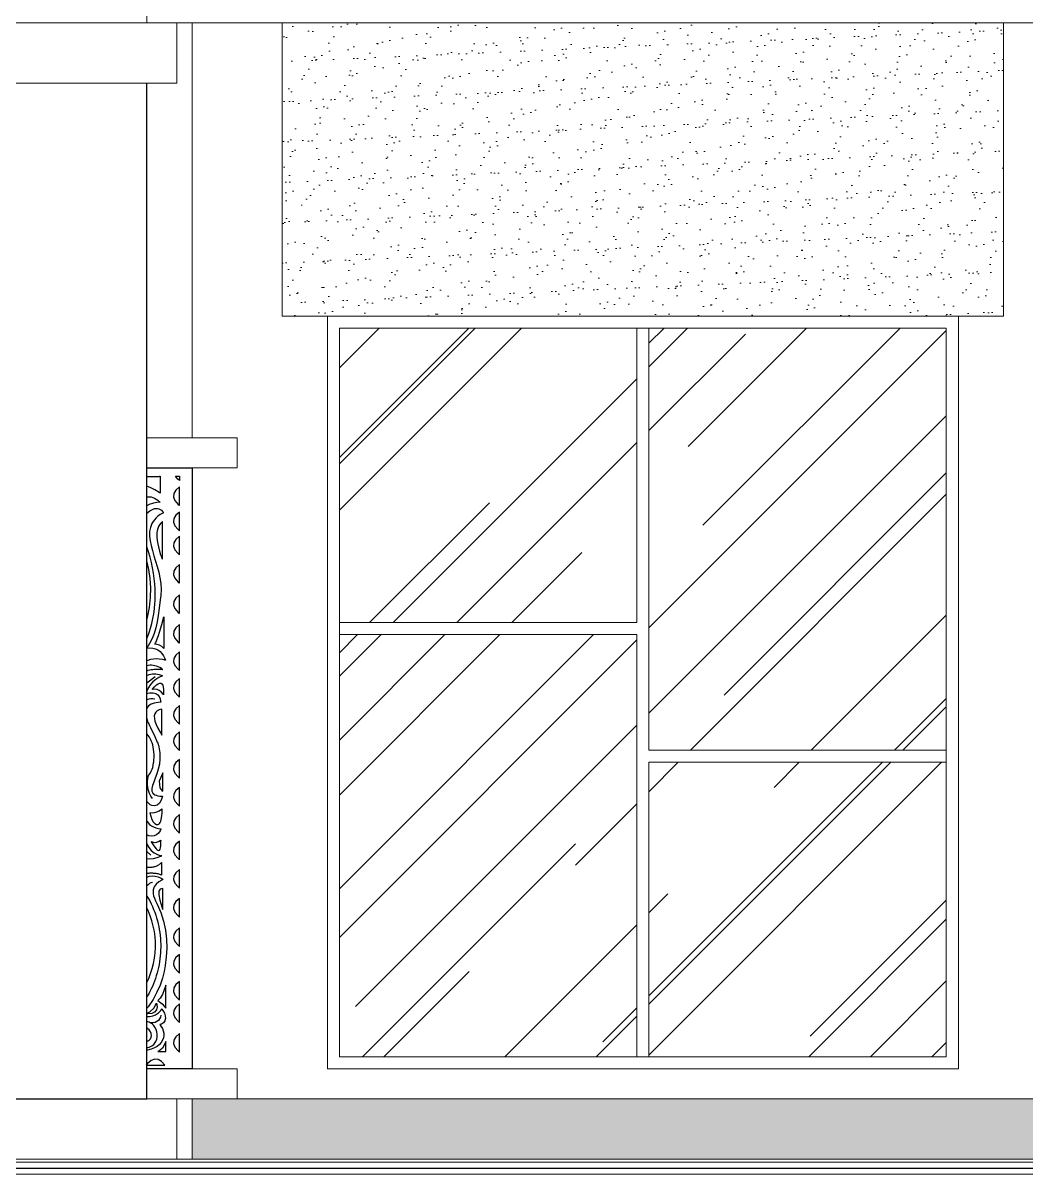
# Model space of a CAD drawing. Header units: inches. Extents: x 249 to 1192, y -18 to 440.
# Drawn here: x 700.094 to 703.432, y 263.545 to 267.365 of the extents above; entities that cross this region are included whole.
import ezdxf

# ---------------------------------------------------------------- set-up
doc = ezdxf.new("R2010")
doc.units = ezdxf.units.IN
doc.header["$MEASUREMENT"] = 0
for name, color, linetype, lineweight in [('ARSIR 1', 33, 'Continuous', 0), ('ARSIR KERAMIK', 66, 'Continuous', 25), ('ARSIR WARNA', 66, 'Continuous', 0), ('DINDING', 6, 'Continuous', 0), ('DINDING2', 137, 'Continuous', 20), ('KACA', 141, 'Continuous', 30), ('KUSEN', 16, 'Continuous', 15), ('LANTAI', 135, 'Continuous', 9)]:
    doc.layers.add(name, color=color, linetype=linetype, lineweight=lineweight)
doc.layers.add('KOLOM', color=5, linetype='Continuous')
doc.linetypes.add('BATTING', pattern='A,0.0001,-0.1,[134,ltypeshp.shx,S=0.1,R=0,X=-0.1,Y=0],-0.2,[134,ltypeshp.shx,S=0.1,R=180,X=0.1,Y=0],-0.1', length=0.4001)

# ---------------------------------------------------------------- blocks, each defined once
blk = doc.blocks.new('POTONGAN AA')
at = {"layer": 'ARSIR 1'}
h = blk.add_hatch(dxfattribs=at)
h.set_pattern_fill('CROSS', color=256, scale=0.1, style=0)
h.set_pattern_definition([(0, (688.437727, 128.103324), (0.025, 0.025), [0.0125, -0.0375]), (90, (688.443977, 128.097074), (-0.025, 0.025), [0.0125, -0.0375])])
h.paths.add_polyline_path([(695.1377, 128.1033), (695.1377, 128.3033), (692.1384, 128.3033), (692.1384, 128.1033)])
h.paths.add_polyline_path([(699.1374, 128.1033), (699.1374, 128.3033), (696.1382, 128.3033), (696.1382, 128.1033)])
h.paths.add_polyline_path([(703.1377, 128.1033), (703.1377, 128.3033), (700.1379, 128.3033), (700.1379, 128.1033)])
h.paths.add_polyline_path([(707.1379, 128.1033), (707.1379, 128.3033), (704.1382, 128.3033), (704.1382, 128.1033)])
h.paths.add_polyline_path([(711.1377, 128.1033), (711.1377, 128.3033), (708.1384, 128.3033), (708.1384, 128.1033)])
h.paths.add_polyline_path([(715.1379, 128.1033), (715.1379, 128.3033), (712.1382, 128.3033), (712.1382, 128.1033)])
h.paths.add_polyline_path([(719.2877, 128.1033), (719.2877, 128.3033), (716.1384, 128.3033), (716.1384, 128.1033)])
h.paths.add_polyline_path([(719.2877, 128.3033), (719.2877, 128.1033), (719.8377, 128.1033), (719.8377, 128.3033)])
at = {"layer": 'ARSIR WARNA'}
h = blk.add_hatch(dxfattribs=at)
h.set_pattern_fill('AR-SAND', color=256, scale=0.05, angle=45, style=0)
h.set_pattern_definition([(82.5, (696.438185, 130.908324), (-0.0703507, 0.0658964), [0, -0.076, 0, -0.085, 0, -0.08125]), (52.5, (696.43819, 130.90832), (-0.037207, 0.162349), [0, -0.041, 0, -0.0685, 0, -0.02625]), (12.5, (696.3947, 130.86484), (0.1099015, 0.1103016), [0, -0.025, 0, -0.09, 0, -0.1175]), (2.5, (696.3947, 130.86484), (0.075252, 0.137313), [0, -0.0125, 0, -0.059, 0, -0.0675])])
h.paths.add_polyline_path([(698.8379, 130.9083), (698.8379, 131.8833), (696.4382, 131.8833), (696.4382, 130.9083)])
at = {"layer": 'KACA'}
h = blk.add_hatch(dxfattribs=at)
h.set_pattern_fill('AR-RROOF', color=256, scale=0.5, angle=45, style=0)
h.set_pattern_definition([(45, (696.6282, 128.4433), (0.424264, 1.13137), [7.5, -1, 2.5, -0.5]), (45, (696.92163, 129.0903), (-0.82378, 0.11667), [1.5, -0.165, 3, -0.375]), (45, (696.50444, 128.92062), (1.601597, 2.07536), [4, -0.7, 2, -0.5])])
h.paths.add_polyline_path([(697.6181, 130.8683), (696.6282, 130.8683), (696.6282, 129.8883), (697.6181, 129.8883)])
h.paths.add_polyline_path([(698.6479, 129.4633), (698.6479, 130.8683), (697.6581, 130.8683), (697.6581, 129.4633)])
h.paths.add_polyline_path([(698.6479, 129.4233), (697.6581, 129.4233), (697.6581, 128.4433), (698.6479, 128.4433)])
h.paths.add_polyline_path([(697.6181, 128.4433), (697.6181, 129.8483), (696.6282, 129.8483), (696.6282, 128.4433)])
at = {"layer": 'ARSIR KERAMIK', "linetype": 'BATTING', "ltscale": 0.045}
blk.add_lwpolyline([(688.8277, 128.0733), (719.8377, 128.0733)], dxfattribs=at)
at = {"layer": 'DINDING'}
for points in [[(696.0879, 131.8833), (695.9879, 131.8833), (695.1884, 131.8833), (695.1884, 131.6833), (695.2884, 131.6833), (696.0879, 131.6833)], [(696.0879, 128.3033), (695.9879, 128.3033), (695.1884, 128.3033), (695.1884, 128.1033), (695.2884, 128.1033), (696.0879, 128.1033)]]:
    blk.add_lwpolyline(points, close=True, dxfattribs=at)
at = {"layer": 'DINDING2'}
blk.add_lwpolyline([(696.4382, 130.9083), (698.8379, 130.9083), (698.8379, 131.8833), (696.4382, 131.8833)], close=True, dxfattribs=at)
at = {"layer": 'KACA'}
for points in [[(695.9879, 130.4033), (696.1382, 130.4033), (696.1382, 128.4033), (695.9879, 128.4033)], [(695.9879, 130.4033), (696.1382, 130.4033), (696.1382, 128.4033), (695.9879, 128.4033)], [(695.9879, 130.3747), (695.9942, 130.3747), (696.0033, 130.3747), (696.0114, 130.3748), (696.0184, 130.3748), (696.0241, 130.3748), (696.0283, 130.3748), (696.0309, 130.3749), (696.0318, 130.3749), (696.0318, 130.3739), (696.0318, 130.3712), (696.0318, 130.3671), (696.0318, 130.3619), (696.0318, 130.3495), (696.0318, 130.3365), (696.0318, 130.3307), (696.0318, 130.3257), (696.0318, 130.3218), (696.0318, 130.3194), (696.0318, 130.3189), (696.0318, 130.3188), (696.0317, 130.3189), (696.0307, 130.3195), (696.0289, 130.3207), (696.0146, 130.3294), (696.0009, 130.3365), (695.9879, 130.3422), (695.9879, 130.3422)], [(695.9879, 130.3747), (695.9942, 130.3747), (696.0033, 130.3747), (696.0114, 130.3748), (696.0184, 130.3748), (696.0241, 130.3748), (696.0283, 130.3748), (696.0309, 130.3749), (696.0318, 130.3749), (696.0318, 130.3739), (696.0318, 130.3712), (696.0318, 130.3671), (696.0318, 130.3619), (696.0318, 130.3495), (696.0318, 130.3365), (696.0318, 130.3307), (696.0318, 130.3257), (696.0318, 130.3218), (696.0318, 130.3194), (696.0318, 130.3189), (696.0318, 130.3188), (696.0317, 130.3189), (696.0307, 130.3195), (696.0289, 130.3207), (696.0146, 130.3294), (696.0009, 130.3365), (695.9879, 130.3422), (695.9879, 130.3422)], [(695.9879, 130.3065), (695.9909, 130.3071), (696.0015, 130.3063), (696.0128, 130.3025), (696.0242, 130.2954), (696.0299, 130.2905), (696.0313, 130.2892), (696.0314, 130.2887), (696.0303, 130.2887), (696.026, 130.2884), (696.0098, 130.2859), (695.9951, 130.2808), (695.9879, 130.2764)], [(695.9879, 130.3065), (695.9909, 130.3071), (696.0015, 130.3063), (696.0128, 130.3025), (696.0242, 130.2954), (696.0299, 130.2905), (696.0313, 130.2892), (696.0314, 130.2887), (696.0303, 130.2887), (696.026, 130.2884), (696.0098, 130.2859), (695.9951, 130.2808), (695.9879, 130.2764)], [(695.9879, 130.2519), (695.9978, 130.2604), (696.0083, 130.2659), (696.0134, 130.2674), (696.0185, 130.2681), (696.0234, 130.2678), (696.028, 130.2667), (696.0323, 130.2647), (696.0363, 130.2618), (696.0399, 130.258), (696.0416, 130.2557), (696.0423, 130.2545), (696.0425, 130.2538), (696.0403, 130.2526), (696.032, 130.2474), (696.0246, 130.242), (696.0183, 130.2363), (696.0129, 130.2305), (696.0084, 130.2244), (696.0046, 130.2181), (695.9995, 130.2049), (695.997, 130.1909), (695.9969, 130.1761), (695.9987, 130.1607), (696.0019, 130.1446), (696.0063, 130.128), (696.0114, 130.1107), (696.0222, 130.0748), (696.0271, 130.0561), (696.0311, 130.0371), (696.0338, 130.0178), (696.0349, 129.9982), (696.0339, 129.9786), (696.0323, 129.9639), (696.029, 129.9367), (696.0255, 129.9123), (696.0216, 129.8902), (696.017, 129.8702), (696.0115, 129.8518), (696.0049, 129.8348), (695.9969, 129.8188), (695.9873, 129.8034), (695.9979, 129.8039), (696.0076, 129.803), (696.0164, 129.8007), (696.0244, 129.797), (696.0315, 129.7919), (696.0377, 129.7855), (696.043, 129.7777), (696.0475, 129.7685), (696.0494, 129.7633), (696.0495, 129.763), (696.0489, 129.7632), (696.0475, 129.7635), (696.0448, 129.7642), (696.0395, 129.7654), (696.0291, 129.767), (696.0192, 129.7674), (696.0096, 129.7667), (696.0002, 129.7651), (695.9912, 129.7624), (695.9879, 129.7611)], [(695.9879, 130.2519), (695.9978, 130.2604), (696.0083, 130.2659), (696.0134, 130.2674), (696.0185, 130.2681), (696.0234, 130.2678), (696.028, 130.2667), (696.0323, 130.2647), (696.0363, 130.2618), (696.0399, 130.258), (696.0416, 130.2557), (696.0423, 130.2545), (696.0425, 130.2538), (696.0403, 130.2526), (696.032, 130.2474), (696.0246, 130.242), (696.0183, 130.2363), (696.0129, 130.2305), (696.0084, 130.2244), (696.0046, 130.2181), (695.9995, 130.2049), (695.997, 130.1909), (695.9969, 130.1761), (695.9987, 130.1607), (696.0019, 130.1446), (696.0063, 130.128), (696.0114, 130.1107), (696.0222, 130.0748), (696.0271, 130.0561), (696.0311, 130.0371), (696.0338, 130.0178), (696.0349, 129.9982), (696.0339, 129.9786), (696.0323, 129.9639), (696.029, 129.9367), (696.0255, 129.9123), (696.0216, 129.8902), (696.017, 129.8702), (696.0115, 129.8518), (696.0049, 129.8348), (695.9969, 129.8188), (695.9873, 129.8034), (695.9979, 129.8039), (696.0076, 129.803), (696.0164, 129.8007), (696.0244, 129.797), (696.0315, 129.7919), (696.0377, 129.7855), (696.043, 129.7777), (696.0475, 129.7685), (696.0494, 129.7633), (696.0495, 129.763), (696.0489, 129.7632), (696.0475, 129.7635), (696.0448, 129.7642), (696.0395, 129.7654), (696.0291, 129.767), (696.0192, 129.7674), (696.0096, 129.7667), (696.0002, 129.7651), (695.9912, 129.7624), (695.9879, 129.7611)], [(695.9879, 129.8353), (695.99, 129.8402), (695.9953, 129.8549), (696.0001, 129.87), (696.0042, 129.8855), (696.0076, 129.9014), (696.0105, 129.9177), (696.0127, 129.9342), (696.0135, 129.9426), (696.0137, 129.9446), (696.0138, 129.9457), (696.014, 129.9478), (696.015, 129.9648), (696.0153, 129.9821), (696.015, 129.9995), (696.014, 130.0171), (696.0123, 130.0348), (696.0099, 130.0526), (696.0069, 130.0704), (696.0031, 130.0882), (695.9986, 130.1061), (695.9933, 130.1239), (695.9879, 130.14)], [(695.9879, 129.8353), (695.99, 129.8402), (695.9953, 129.8549), (696.0001, 129.87), (696.0042, 129.8855), (696.0076, 129.9014), (696.0105, 129.9177), (696.0127, 129.9342), (696.0135, 129.9426), (696.0137, 129.9446), (696.0138, 129.9457), (696.014, 129.9478), (696.015, 129.9648), (696.0153, 129.9821), (696.015, 129.9995), (696.014, 130.0171), (696.0123, 130.0348), (696.0099, 130.0526), (696.0069, 130.0704), (696.0031, 130.0882), (695.9986, 130.1061), (695.9933, 130.1239), (695.9879, 130.14)], [(695.9879, 129.8958), (695.9903, 129.9051), (695.9965, 129.9389), (696, 129.9718), (696.0009, 130.0038), (695.9991, 130.0349), (695.9947, 130.0651), (695.9879, 130.0936)], [(695.9879, 129.8958), (695.9903, 129.9051), (695.9965, 129.9389), (696, 129.9718), (696.0009, 130.0038), (695.9991, 130.0349), (695.9947, 130.0651), (695.9879, 130.0936)], [(695.9879, 129.7282), (695.9922, 129.7295), (695.9971, 129.7308), (696.0021, 129.7318), (696.0072, 129.7326), (696.0124, 129.7332), (696.0177, 129.7335), (696.0231, 129.7335), (696.0286, 129.7333), (696.0342, 129.7329), (696.0399, 129.7322), (696.0406, 129.7321), (696.0406, 129.7321), (696.0405, 129.7322), (696.0401, 129.7325), (696.0387, 129.7334), (696.0359, 129.7353), (696.0303, 129.7385), (696.0248, 129.7412), (696.0193, 129.7433), (696.0139, 129.7448), (696.0085, 129.7458), (696.0032, 129.7462), (695.9979, 129.746), (695.9927, 129.7453), (695.9879, 129.7441)], [(695.9879, 129.7282), (695.9922, 129.7295), (695.9971, 129.7308), (696.0021, 129.7318), (696.0072, 129.7326), (696.0124, 129.7332), (696.0177, 129.7335), (696.0231, 129.7335), (696.0286, 129.7333), (696.0342, 129.7329), (696.0399, 129.7322), (696.0406, 129.7321), (696.0406, 129.7321), (696.0405, 129.7322), (696.0401, 129.7325), (696.0387, 129.7334), (696.0359, 129.7353), (696.0303, 129.7385), (696.0248, 129.7412), (696.0193, 129.7433), (696.0139, 129.7448), (696.0085, 129.7458), (696.0032, 129.7462), (695.9979, 129.746), (695.9927, 129.7453), (695.9879, 129.7441)], [(695.9879, 129.7126), (695.9958, 129.716), (696.0061, 129.718), (696.0173, 129.7178), (696.0291, 129.7152), (696.0352, 129.713), (696.0383, 129.7117), (696.0399, 129.7109), (696.0394, 129.7106), (696.0276, 129.7051), (696.017, 129.6985), (696.0077, 129.6909), (695.9999, 129.6824), (695.9937, 129.6732), (695.9892, 129.6634), (695.9879, 129.6584)], [(695.9879, 129.7126), (695.9958, 129.716), (696.0061, 129.718), (696.0173, 129.7178), (696.0291, 129.7152), (696.0352, 129.713), (696.0383, 129.7117), (696.0399, 129.7109), (696.0394, 129.7106), (696.0276, 129.7051), (696.017, 129.6985), (696.0077, 129.6909), (695.9999, 129.6824), (695.9937, 129.6732), (695.9892, 129.6634), (695.9879, 129.6584)], [(696.0154, 129.7078), (695.9879, 129.6865)], [(696.0154, 129.7078), (695.9879, 129.6865)], [(695.9879, 129.6521), (695.9913, 129.653), (695.9978, 129.6542), (696.009, 129.6547), (696.0177, 129.6526), (696.0243, 129.6483), (696.029, 129.6423), (696.032, 129.6349), (696.0336, 129.6265), (696.0338, 129.6243), (696.0338, 129.6232), (696.032, 129.6231), (696.0251, 129.6224), (696.0124, 129.6205), (696.0016, 129.6171), (695.9932, 129.6113), (695.99, 129.6073), (695.9879, 129.6029)], [(695.9879, 129.6521), (695.9913, 129.653), (695.9978, 129.6542), (696.009, 129.6547), (696.0177, 129.6526), (696.0243, 129.6483), (696.029, 129.6423), (696.032, 129.6349), (696.0336, 129.6265), (696.0338, 129.6243), (696.0338, 129.6232), (696.032, 129.6231), (696.0251, 129.6224), (696.0124, 129.6205), (696.0016, 129.6171), (695.9932, 129.6113), (695.99, 129.6073), (695.9879, 129.6029)], [(695.9879, 129.5691), (695.9899, 129.5603), (695.9903, 129.5588), (695.9904, 129.5585), (695.9905, 129.5583), (695.9908, 129.5577), (695.992, 129.5551), (695.994, 129.5509), (695.9965, 129.5454), (695.9996, 129.5389), (696.0137, 129.5088), (696.0199, 129.4955), (696.0224, 129.4903), (696.0242, 129.4865), (696.0252, 129.4843), (696.0253, 129.484), (696.0256, 129.483), (696.0264, 129.4803), (696.0277, 129.475), (696.031, 129.4546), (696.0312, 129.4354), (696.0292, 129.4173), (696.0254, 129.4004), (696.0207, 129.3848), (696.0156, 129.3705), (696.0107, 129.3576), (696.0068, 129.3462), (696.0045, 129.3362), (696.0045, 129.3277), (696.0073, 129.3208), (696.0137, 129.3156), (696.0184, 129.3135), (696.0242, 129.312), (696.0313, 129.3108), (696.0397, 129.3101), (696.0356, 129.2973), (696.0296, 129.2875), (696.022, 129.2811), (696.0134, 129.2784), (696.004, 129.2798), (695.9992, 129.2822), (695.9944, 129.2857), (695.9896, 129.2905), (695.9879, 129.2926)], [(695.9879, 129.5691), (695.9899, 129.5603), (695.9903, 129.5588), (695.9904, 129.5585), (695.9905, 129.5583), (695.9908, 129.5577), (695.992, 129.5551), (695.994, 129.5509), (695.9965, 129.5454), (695.9996, 129.5389), (696.0137, 129.5088), (696.0199, 129.4955), (696.0224, 129.4903), (696.0242, 129.4865), (696.0252, 129.4843), (696.0253, 129.484), (696.0256, 129.483), (696.0264, 129.4803), (696.0277, 129.475), (696.031, 129.4546), (696.0312, 129.4354), (696.0292, 129.4173), (696.0254, 129.4004), (696.0207, 129.3848), (696.0156, 129.3705), (696.0107, 129.3576), (696.0068, 129.3462), (696.0045, 129.3362), (696.0045, 129.3277), (696.0073, 129.3208), (696.0137, 129.3156), (696.0184, 129.3135), (696.0242, 129.312), (696.0313, 129.3108), (696.0397, 129.3101), (696.0356, 129.2973), (696.0296, 129.2875), (696.022, 129.2811), (696.0134, 129.2784), (696.004, 129.2798), (695.9992, 129.2822), (695.9944, 129.2857), (695.9896, 129.2905), (695.9879, 129.2926)], [(695.9879, 129.3746), (695.9888, 129.3754), (695.9927, 129.3793), (695.9962, 129.3837), (695.9994, 129.3886), (696.0023, 129.3941), (696.0049, 129.4), (696.007, 129.4065), (696.0087, 129.4135), (696.01, 129.4211), (696.0105, 129.4251), (696.0107, 129.4272), (696.0111, 129.4317), (696.0116, 129.4409), (696.0116, 129.4496), (696.0111, 129.458), (696.0102, 129.4661), (696.0088, 129.4737), (696.007, 129.4811), (696.0048, 129.488), (696.0022, 129.4946), (695.9993, 129.5008), (695.996, 129.5067), (695.9924, 129.5122), (695.9885, 129.5174), (695.9879, 129.518)], [(695.9879, 129.3746), (695.9888, 129.3754), (695.9927, 129.3793), (695.9962, 129.3837), (695.9994, 129.3886), (696.0023, 129.3941), (696.0049, 129.4), (696.007, 129.4065), (696.0087, 129.4135), (696.01, 129.4211), (696.0105, 129.4251), (696.0107, 129.4272), (696.0111, 129.4317), (696.0116, 129.4409), (696.0116, 129.4496), (696.0111, 129.458), (696.0102, 129.4661), (696.0088, 129.4737), (696.007, 129.4811), (696.0048, 129.488), (696.0022, 129.4946), (695.9993, 129.5008), (695.996, 129.5067), (695.9924, 129.5122), (695.9885, 129.5174), (695.9879, 129.518)], [(695.9879, 129.2273), (695.9916, 129.2219), (695.9968, 129.2165), (696.0028, 129.2119), (696.0097, 129.2081), (696.0175, 129.2051), (696.0263, 129.203), (696.031, 129.2022), (696.0334, 129.2019), (696.0343, 129.2016), (696.0341, 129.2009), (696.0318, 129.1958), (696.0263, 129.1874), (696.0197, 129.1816), (696.0121, 129.1783), (696.0037, 129.1774), (695.9947, 129.179), (695.9879, 129.1817)], [(695.9879, 129.2273), (695.9916, 129.2219), (695.9968, 129.2165), (696.0028, 129.2119), (696.0097, 129.2081), (696.0175, 129.2051), (696.0263, 129.203), (696.031, 129.2022), (696.0334, 129.2019), (696.0343, 129.2016), (696.0341, 129.2009), (696.0318, 129.1958), (696.0263, 129.1874), (696.0197, 129.1816), (696.0121, 129.1783), (696.0037, 129.1774), (695.9947, 129.179), (695.9879, 129.1817)], [(695.9879, 129.1504), (695.9938, 129.1398), (696.0021, 129.1301), (696.0124, 129.1222), (696.0251, 129.116), (696.0323, 129.1135), (696.0361, 129.1124), (696.0371, 129.1121), (696.0376, 129.112), (696.0368, 129.1116), (696.0334, 129.11), (696.0206, 129.105), (696.0086, 129.1021), (695.9976, 129.1012), (695.9879, 129.1022)], [(695.9879, 129.1504), (695.9938, 129.1398), (696.0021, 129.1301), (696.0124, 129.1222), (696.0251, 129.116), (696.0323, 129.1135), (696.0361, 129.1124), (696.0371, 129.1121), (696.0376, 129.112), (696.0368, 129.1116), (696.0334, 129.11), (696.0206, 129.105), (696.0086, 129.1021), (695.9976, 129.1012), (695.9879, 129.1022)], [(696.0012, 129.1143), (695.9879, 129.1264)], [(696.0012, 129.1143), (695.9879, 129.1264)], [(695.9879, 129.054), (695.9898, 129.0543), (695.9924, 129.0547), (695.9951, 129.055), (695.9978, 129.0552), (696.0006, 129.0553), (696.0035, 129.0553), (696.0063, 129.0552), (696.0092, 129.055), (696.0121, 129.0547), (696.015, 129.0544), (696.0179, 129.0539), (696.0208, 129.0534), (696.0237, 129.0528), (696.0265, 129.0521), (696.0293, 129.0513), (696.032, 129.0505), (696.0347, 129.0496), (696.0373, 129.0486), (696.0373, 129.0495), (696.0373, 129.0506), (696.0373, 129.0519), (696.0373, 129.0534), (696.0373, 129.0551), (696.0373, 129.057), (696.0373, 129.0589), (696.0373, 129.061), (696.0373, 129.0653), (696.0373, 129.0698), (696.0373, 129.0743), (696.0373, 129.0785), (696.0373, 129.0804), (696.0373, 129.0823), (696.0373, 129.084), (696.0373, 129.0855), (696.0373, 129.0868), (696.0373, 129.0879), (696.0373, 129.0888), (696.0373, 129.0894), (696.0373, 129.0898), (696.0373, 129.0898), (696.0373, 129.0898), (696.0373, 129.0898), (696.0372, 129.0897), (696.0366, 129.0892), (696.0356, 129.0883), (696.0334, 129.0864), (696.0311, 129.0847), (696.0289, 129.0831), (696.0266, 129.0816), (696.0242, 129.0802), (696.0219, 129.079), (696.0195, 129.0778), (696.017, 129.0768), (696.0146, 129.0759), (696.0121, 129.0752), (696.0096, 129.0745), (696.007, 129.074), (696.0044, 129.0736), (696.0018, 129.0733), (695.9992, 129.0732), (695.9966, 129.0731), (695.9939, 129.0732), (695.9912, 129.0735), (695.9885, 129.0738), (695.9879, 129.0739)], [(695.9879, 129.054), (695.9898, 129.0543), (695.9924, 129.0547), (695.9951, 129.055), (695.9978, 129.0552), (696.0006, 129.0553), (696.0035, 129.0553), (696.0063, 129.0552), (696.0092, 129.055), (696.0121, 129.0547), (696.015, 129.0544), (696.0179, 129.0539), (696.0208, 129.0534), (696.0237, 129.0528), (696.0265, 129.0521), (696.0293, 129.0513), (696.032, 129.0505), (696.0347, 129.0496), (696.0373, 129.0486), (696.0373, 129.0495), (696.0373, 129.0506), (696.0373, 129.0519), (696.0373, 129.0534), (696.0373, 129.0551), (696.0373, 129.057), (696.0373, 129.0589), (696.0373, 129.061), (696.0373, 129.0653), (696.0373, 129.0698), (696.0373, 129.0743), (696.0373, 129.0785), (696.0373, 129.0804), (696.0373, 129.0823), (696.0373, 129.084), (696.0373, 129.0855), (696.0373, 129.0868), (696.0373, 129.0879), (696.0373, 129.0888), (696.0373, 129.0894), (696.0373, 129.0898), (696.0373, 129.0898), (696.0373, 129.0898), (696.0373, 129.0898), (696.0372, 129.0897), (696.0366, 129.0892), (696.0356, 129.0883), (696.0334, 129.0864), (696.0311, 129.0847), (696.0289, 129.0831), (696.0266, 129.0816), (696.0242, 129.0802), (696.0219, 129.079), (696.0195, 129.0778), (696.017, 129.0768), (696.0146, 129.0759), (696.0121, 129.0752), (696.0096, 129.0745), (696.007, 129.074), (696.0044, 129.0736), (696.0018, 129.0733), (695.9992, 129.0732), (695.9966, 129.0731), (695.9939, 129.0732), (695.9912, 129.0735), (695.9885, 129.0738), (695.9879, 129.0739)], [(695.9879, 129.0406), (695.9961, 129.044), (696.0052, 129.0455), (696.0148, 129.045), (696.025, 129.0423), (696.0356, 129.0375), (696.0411, 129.0343), (696.0417, 129.0335), (696.0403, 129.0329), (696.0374, 129.0317), (696.027, 129.0258), (696.0185, 129.0184), (696.0123, 129.0094), (696.0089, 128.9985), (696.0089, 128.9857), (696.0102, 128.9785), (696.0126, 128.9708), (696.0161, 128.9625), (696.0183, 128.9581), (696.0215, 128.9517), (696.0337, 128.9235), (696.0428, 128.8945), (696.0492, 128.8649), (696.0528, 128.835), (696.0538, 128.8052), (696.0524, 128.7757), (696.0487, 128.7468), (696.0449, 128.7271), (696.0393, 128.7054), (696.0315, 128.6821), (696.0212, 128.6581), (696.0083, 128.6339), (695.9923, 128.6102), (695.9879, 128.6052)], [(695.9879, 129.0406), (695.9961, 129.044), (696.0052, 129.0455), (696.0148, 129.045), (696.025, 129.0423), (696.0356, 129.0375), (696.0411, 129.0343), (696.0417, 129.0335), (696.0403, 129.0329), (696.0374, 129.0317), (696.027, 129.0258), (696.0185, 129.0184), (696.0123, 129.0094), (696.0089, 128.9985), (696.0089, 128.9857), (696.0102, 128.9785), (696.0126, 128.9708), (696.0161, 128.9625), (696.0183, 128.9581), (696.0215, 128.9517), (696.0337, 128.9235), (696.0428, 128.8945), (696.0492, 128.8649), (696.0528, 128.835), (696.0538, 128.8052), (696.0524, 128.7757), (696.0487, 128.7468), (696.0449, 128.7271), (696.0393, 128.7054), (696.0315, 128.6821), (696.0212, 128.6581), (696.0083, 128.6339), (695.9923, 128.6102), (695.9879, 128.6052)], [(695.9879, 128.9783), (695.9922, 128.9711), (695.9972, 128.962), (696.0018, 128.9528), (696.0061, 128.9435), (696.0101, 128.9341), (696.0137, 128.9247), (696.0171, 128.9151), (696.0201, 128.9056), (696.0228, 128.8959), (696.0252, 128.8862), (696.0273, 128.8765), (696.0291, 128.8668), (696.0306, 128.857), (696.0318, 128.8472), (696.0327, 128.8374), (696.0333, 128.8276), (696.0337, 128.8178), (696.0337, 128.8081), (696.0335, 128.7984), (696.033, 128.7887), (696.0322, 128.779), (696.0311, 128.7694), (696.0298, 128.7598), (696.0282, 128.7504), (696.0263, 128.7409), (696.0242, 128.7316), (696.0218, 128.7224), (696.0191, 128.7133), (696.0162, 128.7042), (696.0131, 128.6953), (696.0097, 128.6865), (696.006, 128.6779), (696.0022, 128.6693), (695.998, 128.661), (695.9937, 128.6528), (695.9891, 128.6447), (695.9879, 128.6428)], [(695.9879, 128.9783), (695.9922, 128.9711), (695.9972, 128.962), (696.0018, 128.9528), (696.0061, 128.9435), (696.0101, 128.9341), (696.0137, 128.9247), (696.0171, 128.9151), (696.0201, 128.9056), (696.0228, 128.8959), (696.0252, 128.8862), (696.0273, 128.8765), (696.0291, 128.8668), (696.0306, 128.857), (696.0318, 128.8472), (696.0327, 128.8374), (696.0333, 128.8276), (696.0337, 128.8178), (696.0337, 128.8081), (696.0335, 128.7984), (696.033, 128.7887), (696.0322, 128.779), (696.0311, 128.7694), (696.0298, 128.7598), (696.0282, 128.7504), (696.0263, 128.7409), (696.0242, 128.7316), (696.0218, 128.7224), (696.0191, 128.7133), (696.0162, 128.7042), (696.0131, 128.6953), (696.0097, 128.6865), (696.006, 128.6779), (696.0022, 128.6693), (695.998, 128.661), (695.9937, 128.6528), (695.9891, 128.6447), (695.9879, 128.6428)], [(695.9879, 128.6904), (695.9938, 128.7035), (696.0001, 128.7202), (696.0054, 128.7372), (696.0097, 128.7544), (696.0129, 128.7719), (696.015, 128.7895), (696.0161, 128.8072), (696.0161, 128.8249), (696.015, 128.8427), (696.0127, 128.8604), (696.0092, 128.8781), (696.0046, 128.8956), (695.9988, 128.913), (695.9918, 128.9301), (695.9879, 128.9381)], [(695.9879, 128.6904), (695.9938, 128.7035), (696.0001, 128.7202), (696.0054, 128.7372), (696.0097, 128.7544), (696.0129, 128.7719), (696.015, 128.7895), (696.0161, 128.8072), (696.0161, 128.8249), (696.015, 128.8427), (696.0127, 128.8604), (696.0092, 128.8781), (696.0046, 128.8956), (695.9988, 128.913), (695.9918, 128.9301), (695.9879, 128.9381)], [(695.9879, 128.578), (695.9972, 128.5777), (696.0073, 128.5793), (696.0169, 128.5831), (696.0259, 128.5892), (696.0339, 128.5979), (696.0357, 128.6005), (696.0366, 128.6018), (696.0371, 128.6025), (696.0375, 128.602), (696.0411, 128.5976), (696.0463, 128.5886), (696.049, 128.5795), (696.0493, 128.5708), (696.0471, 128.5631), (696.0427, 128.5567), (696.0359, 128.5521), (696.0317, 128.5506), (696.0306, 128.5504), (696.0317, 128.5489), (696.0346, 128.5454), (696.0393, 128.538), (696.0424, 128.5302), (696.044, 128.5222), (696.0441, 128.5141), (696.0427, 128.5061), (696.0397, 128.4984), (696.0352, 128.491), (696.0292, 128.4842), (696.0217, 128.4782), (696.0127, 128.473), (696.0022, 128.4689), (695.9902, 128.466), (695.9879, 128.4657)], [(695.9879, 128.578), (695.9972, 128.5777), (696.0073, 128.5793), (696.0169, 128.5831), (696.0259, 128.5892), (696.0339, 128.5979), (696.0357, 128.6005), (696.0366, 128.6018), (696.0371, 128.6025), (696.0375, 128.602), (696.0411, 128.5976), (696.0463, 128.5886), (696.049, 128.5795), (696.0493, 128.5708), (696.0471, 128.5631), (696.0427, 128.5567), (696.0359, 128.5521), (696.0317, 128.5506), (696.0306, 128.5504), (696.0317, 128.5489), (696.0346, 128.5454), (696.0393, 128.538), (696.0424, 128.5302), (696.044, 128.5222), (696.0441, 128.5141), (696.0427, 128.5061), (696.0397, 128.4984), (696.0352, 128.491), (696.0292, 128.4842), (696.0217, 128.4782), (696.0127, 128.473), (696.0022, 128.4689), (695.9902, 128.466), (695.9879, 128.4657)], [(695.9879, 128.4741), (695.991, 128.4746), (695.9956, 128.4758), (695.9999, 128.4774), (696.0037, 128.4794), (696.0072, 128.4818), (696.0104, 128.4845), (696.0131, 128.4874), (696.0155, 128.4907), (696.0175, 128.4941), (696.0205, 128.5016), (696.0221, 128.5096), (696.0222, 128.5179), (696.021, 128.5262), (696.0184, 128.5342), (696.0145, 128.5417), (696.0093, 128.5485), (696.0062, 128.5515), (696.0028, 128.5542), (695.9991, 128.5566), (695.995, 128.5586), (695.9907, 128.5602), (695.9879, 128.5609)], [(695.9879, 128.4741), (695.991, 128.4746), (695.9956, 128.4758), (695.9999, 128.4774), (696.0037, 128.4794), (696.0072, 128.4818), (696.0104, 128.4845), (696.0131, 128.4874), (696.0155, 128.4907), (696.0175, 128.4941), (696.0205, 128.5016), (696.0221, 128.5096), (696.0222, 128.5179), (696.021, 128.5262), (696.0184, 128.5342), (696.0145, 128.5417), (696.0093, 128.5485), (696.0062, 128.5515), (696.0028, 128.5542), (695.9991, 128.5566), (695.995, 128.5586), (695.9907, 128.5602), (695.9879, 128.5609)], [(695.9879, 128.4955), (695.99, 128.4961), (695.992, 128.497), (695.995, 128.4988), (695.9995, 128.5034), (696.0021, 128.5087), (696.0029, 128.5146), (696.0019, 128.5207), (695.9993, 128.5269), (695.9951, 128.5327), (695.9893, 128.538), (695.9879, 128.5388)], [(695.9879, 128.4955), (695.99, 128.4961), (695.992, 128.497), (695.995, 128.4988), (695.9995, 128.5034), (696.0021, 128.5087), (696.0029, 128.5146), (696.0019, 128.5207), (695.9993, 128.5269), (695.9951, 128.5327), (695.9893, 128.538), (695.9879, 128.5388)]]:
    blk.add_lwpolyline(points, dxfattribs=at)
for points in [[(696.0961, 130.3395), (696.0839, 130.3287), (696.0773, 130.3175), (696.0764, 130.306), (696.0811, 130.294), (696.0914, 130.2816), (696.0949, 130.2784), (696.0961, 130.2774), (696.0961, 130.278), (696.0961, 130.2871), (696.0961, 130.3198), (696.0961, 130.3337), (696.0961, 130.3395)], [(696.0961, 130.3395), (696.0839, 130.3287), (696.0773, 130.3175), (696.0764, 130.306), (696.0811, 130.294), (696.0914, 130.2816), (696.0949, 130.2784), (696.0961, 130.2774), (696.0961, 130.278), (696.0961, 130.2871), (696.0961, 130.3198), (696.0961, 130.3337), (696.0961, 130.3395)], [(696.0961, 130.3749), (696.0961, 130.3688), (696.0961, 130.3608), (696.0907, 130.3652), (696.0848, 130.3717), (696.0829, 130.3749), (696.0859, 130.3749), (696.0904, 130.3749), (696.0944, 130.3749)], [(696.0961, 130.3749), (696.0961, 130.3688), (696.0961, 130.3608), (696.0907, 130.3652), (696.0848, 130.3717), (696.0829, 130.3749), (696.0859, 130.3749), (696.0904, 130.3749), (696.0944, 130.3749)], [(696.0395, 130.224), (696.0341, 130.2193), (696.0298, 130.2138), (696.0264, 130.2077), (696.0238, 130.201), (696.0221, 130.1939), (696.0211, 130.1865), (696.021, 130.1709), (696.0228, 130.1551), (696.0259, 130.1398), (696.0297, 130.1258), (696.0336, 130.114), (696.0354, 130.1091), (696.0369, 130.1051), (696.0382, 130.1019), (696.0391, 130.0998), (696.0395, 130.0988), (696.0395, 130.0988), (696.0395, 130.1002), (696.0395, 130.1029), (696.0395, 130.107), (696.0395, 130.1122), (696.0395, 130.1183), (696.0395, 130.133), (696.0395, 130.1497), (696.0395, 130.1844), (696.0395, 130.1998), (696.0395, 130.2066), (696.0395, 130.2124), (696.0395, 130.2173), (696.0395, 130.2209), (696.0395, 130.2232), (696.0395, 130.224)], [(696.0395, 130.224), (696.0341, 130.2193), (696.0298, 130.2138), (696.0264, 130.2077), (696.0238, 130.201), (696.0221, 130.1939), (696.0211, 130.1865), (696.021, 130.1709), (696.0228, 130.1551), (696.0259, 130.1398), (696.0297, 130.1258), (696.0336, 130.114), (696.0354, 130.1091), (696.0369, 130.1051), (696.0382, 130.1019), (696.0391, 130.0998), (696.0395, 130.0988), (696.0395, 130.0988), (696.0395, 130.1002), (696.0395, 130.1029), (696.0395, 130.107), (696.0395, 130.1122), (696.0395, 130.1183), (696.0395, 130.133), (696.0395, 130.1497), (696.0395, 130.1844), (696.0395, 130.1998), (696.0395, 130.2066), (696.0395, 130.2124), (696.0395, 130.2173), (696.0395, 130.2209), (696.0395, 130.2232), (696.0395, 130.224)], [(696.0961, 130.2559), (696.0839, 130.2452), (696.0773, 130.234), (696.0764, 130.2224), (696.0811, 130.2104), (696.0914, 130.1981), (696.0949, 130.1949), (696.0961, 130.1939), (696.0961, 130.1945), (696.0961, 130.2035), (696.0961, 130.2363), (696.0961, 130.2502), (696.0961, 130.2559)], [(696.0961, 130.2559), (696.0839, 130.2452), (696.0773, 130.234), (696.0764, 130.2224), (696.0811, 130.2104), (696.0914, 130.1981), (696.0949, 130.1949), (696.0961, 130.1939), (696.0961, 130.1945), (696.0961, 130.2035), (696.0961, 130.2363), (696.0961, 130.2502), (696.0961, 130.2559)], [(696.0961, 130.1757), (696.0839, 130.165), (696.0773, 130.1538), (696.0764, 130.1422), (696.0811, 130.1302), (696.0914, 130.1178), (696.0949, 130.1147), (696.0961, 130.1137), (696.0961, 130.1143), (696.0961, 130.1233), (696.0961, 130.1561), (696.0961, 130.17), (696.0961, 130.1757)], [(696.0961, 130.1757), (696.0839, 130.165), (696.0773, 130.1538), (696.0764, 130.1422), (696.0811, 130.1302), (696.0914, 130.1178), (696.0949, 130.1147), (696.0961, 130.1137), (696.0961, 130.1143), (696.0961, 130.1233), (696.0961, 130.1561), (696.0961, 130.17), (696.0961, 130.1757)], [(696.0961, 130.0811), (696.0839, 130.0703), (696.0773, 130.0592), (696.0764, 130.0476), (696.0811, 130.0356), (696.0914, 130.0232), (696.0949, 130.02), (696.0961, 130.019), (696.0961, 130.0197), (696.0961, 130.0287), (696.0961, 130.0614), (696.0961, 130.0754), (696.0961, 130.0811)], [(696.0961, 130.0811), (696.0839, 130.0703), (696.0773, 130.0592), (696.0764, 130.0476), (696.0811, 130.0356), (696.0914, 130.0232), (696.0949, 130.02), (696.0961, 130.019), (696.0961, 130.0197), (696.0961, 130.0287), (696.0961, 130.0614), (696.0961, 130.0754), (696.0961, 130.0811)], [(696.0961, 129.9802), (696.0839, 129.9694), (696.0773, 129.9583), (696.0764, 129.9467), (696.0811, 129.9347), (696.0914, 129.9223), (696.0949, 129.9191), (696.0961, 129.9181), (696.0961, 129.9188), (696.0961, 129.9278), (696.0961, 129.9605), (696.0961, 129.9745), (696.0961, 129.9802)], [(696.0961, 129.9802), (696.0839, 129.9694), (696.0773, 129.9583), (696.0764, 129.9467), (696.0811, 129.9347), (696.0914, 129.9223), (696.0949, 129.9191), (696.0961, 129.9181), (696.0961, 129.9188), (696.0961, 129.9278), (696.0961, 129.9605), (696.0961, 129.9745), (696.0961, 129.9802)], [(696.0445, 129.9079), (696.0445, 129.9076), (696.0445, 129.9067), (696.0445, 129.9053), (696.0445, 129.9034), (696.0445, 129.8982), (696.0445, 129.8914), (696.0445, 129.8835), (696.0445, 129.8746), (696.0445, 129.8552), (696.0445, 129.8359), (696.0445, 129.827), (696.0445, 129.819), (696.0445, 129.8123), (696.0445, 129.8071), (696.0445, 129.8051), (696.0445, 129.8037), (696.0445, 129.8028), (696.0445, 129.8025), (696.0373, 129.8086), (696.0297, 129.813), (696.0219, 129.8157), (696.0139, 129.8169), (696.016, 129.8206), (696.0181, 129.8247), (696.0222, 129.8342), (696.0262, 129.845), (696.0301, 129.8568), (696.0375, 129.8822), (696.0445, 129.9079)], [(696.0445, 129.9079), (696.0445, 129.9076), (696.0445, 129.9067), (696.0445, 129.9053), (696.0445, 129.9034), (696.0445, 129.8982), (696.0445, 129.8914), (696.0445, 129.8835), (696.0445, 129.8746), (696.0445, 129.8552), (696.0445, 129.8359), (696.0445, 129.827), (696.0445, 129.819), (696.0445, 129.8123), (696.0445, 129.8071), (696.0445, 129.8051), (696.0445, 129.8037), (696.0445, 129.8028), (696.0445, 129.8025), (696.0373, 129.8086), (696.0297, 129.813), (696.0219, 129.8157), (696.0139, 129.8169), (696.016, 129.8206), (696.0181, 129.8247), (696.0222, 129.8342), (696.0262, 129.845), (696.0301, 129.8568), (696.0375, 129.8822), (696.0445, 129.9079)], [(696.0961, 129.8814), (696.0839, 129.8706), (696.0773, 129.8595), (696.0764, 129.8479), (696.0811, 129.8359), (696.0914, 129.8235), (696.0949, 129.8203), (696.0961, 129.8193), (696.0961, 129.82), (696.0961, 129.829), (696.0961, 129.8617), (696.0961, 129.8757), (696.0961, 129.8814)], [(696.0961, 129.8814), (696.0839, 129.8706), (696.0773, 129.8595), (696.0764, 129.8479), (696.0811, 129.8359), (696.0914, 129.8235), (696.0949, 129.8203), (696.0961, 129.8193), (696.0961, 129.82), (696.0961, 129.829), (696.0961, 129.8617), (696.0961, 129.8757), (696.0961, 129.8814)], [(696.0961, 129.7907), (696.0839, 129.78), (696.0773, 129.7688), (696.0764, 129.7572), (696.0811, 129.7452), (696.0914, 129.7328), (696.0949, 129.7297), (696.0961, 129.7287), (696.0961, 129.7293), (696.0961, 129.7383), (696.0961, 129.7711), (696.0961, 129.785), (696.0961, 129.7907)], [(696.0961, 129.7907), (696.0839, 129.78), (696.0773, 129.7688), (696.0764, 129.7572), (696.0811, 129.7452), (696.0914, 129.7328), (696.0949, 129.7297), (696.0961, 129.7287), (696.0961, 129.7293), (696.0961, 129.7383), (696.0961, 129.7711), (696.0961, 129.785), (696.0961, 129.7907)], [(696.0961, 129.7021), (696.0839, 129.6914), (696.0773, 129.6802), (696.0764, 129.6686), (696.0811, 129.6566), (696.0914, 129.6442), (696.0949, 129.6411), (696.0961, 129.64), (696.0961, 129.6407), (696.0961, 129.6497), (696.0961, 129.6825), (696.0961, 129.6964), (696.0961, 129.7021)], [(696.0961, 129.7021), (696.0839, 129.6914), (696.0773, 129.6802), (696.0764, 129.6686), (696.0811, 129.6566), (696.0914, 129.6442), (696.0949, 129.6411), (696.0961, 129.64), (696.0961, 129.6407), (696.0961, 129.6497), (696.0961, 129.6825), (696.0961, 129.6964), (696.0961, 129.7021)], [(696.0053, 129.6654), (696.0128, 129.6742), (696.0195, 129.6806), (696.0253, 129.6847), (696.0303, 129.6867), (696.0346, 129.6865), (696.038, 129.6841), (696.0406, 129.6798), (696.0424, 129.6735), (696.0434, 129.6652), (696.0435, 129.6551), (696.0433, 129.6494), (696.0431, 129.6476), (696.0428, 129.6482), (696.0415, 129.6503), (696.0357, 129.6575), (696.029, 129.6624), (696.0215, 129.6653), (696.0136, 129.6662), (696.0053, 129.6654)], [(696.0053, 129.6654), (696.0128, 129.6742), (696.0195, 129.6806), (696.0253, 129.6847), (696.0303, 129.6867), (696.0346, 129.6865), (696.038, 129.6841), (696.0406, 129.6798), (696.0424, 129.6735), (696.0434, 129.6652), (696.0435, 129.6551), (696.0433, 129.6494), (696.0431, 129.6476), (696.0428, 129.6482), (696.0415, 129.6503), (696.0357, 129.6575), (696.029, 129.6624), (696.0215, 129.6653), (696.0136, 129.6662), (696.0053, 129.6654)], [(696.0374, 129.6003), (696.0289, 129.5983), (696.0221, 129.595), (696.0171, 129.5904), (696.0138, 129.5846), (696.0123, 129.5776), (696.0126, 129.5693), (696.0147, 129.5597), (696.0185, 129.5489), (696.0241, 129.5368), (696.0315, 129.5235), (696.0359, 129.5164), (696.0374, 129.5139), (696.0374, 129.514), (696.0374, 129.5149), (696.0374, 129.5196), (696.0374, 129.5274), (696.0374, 129.5491), (696.0374, 129.573), (696.0374, 129.5837), (696.0374, 129.5924), (696.0374, 129.5982), (696.0374, 129.6003)], [(696.0374, 129.6003), (696.0289, 129.5983), (696.0221, 129.595), (696.0171, 129.5904), (696.0138, 129.5846), (696.0123, 129.5776), (696.0126, 129.5693), (696.0147, 129.5597), (696.0185, 129.5489), (696.0241, 129.5368), (696.0315, 129.5235), (696.0359, 129.5164), (696.0374, 129.5139), (696.0374, 129.514), (696.0374, 129.5149), (696.0374, 129.5196), (696.0374, 129.5274), (696.0374, 129.5491), (696.0374, 129.573), (696.0374, 129.5837), (696.0374, 129.5924), (696.0374, 129.5982), (696.0374, 129.6003)], [(696.0961, 129.612), (696.0839, 129.6012), (696.0773, 129.59), (696.0764, 129.5785), (696.0811, 129.5665), (696.0914, 129.5541), (696.0949, 129.5509), (696.0961, 129.5499), (696.0961, 129.5506), (696.0961, 129.5596), (696.0961, 129.5923), (696.0961, 129.6062), (696.0961, 129.612)], [(696.0961, 129.612), (696.0839, 129.6012), (696.0773, 129.59), (696.0764, 129.5785), (696.0811, 129.5665), (696.0914, 129.5541), (696.0949, 129.5509), (696.0961, 129.5499), (696.0961, 129.5506), (696.0961, 129.5596), (696.0961, 129.5923), (696.0961, 129.6062), (696.0961, 129.612)], [(696.0961, 129.5246), (696.0839, 129.5138), (696.0773, 129.5026), (696.0764, 129.491), (696.0811, 129.4791), (696.0914, 129.4667), (696.0949, 129.4635), (696.0961, 129.4625), (696.0961, 129.4631), (696.0961, 129.4721), (696.0961, 129.5049), (696.0961, 129.5188), (696.0961, 129.5246)], [(696.0961, 129.5246), (696.0839, 129.5138), (696.0773, 129.5026), (696.0764, 129.491), (696.0811, 129.4791), (696.0914, 129.4667), (696.0949, 129.4635), (696.0961, 129.4625), (696.0961, 129.4631), (696.0961, 129.4721), (696.0961, 129.5049), (696.0961, 129.5188), (696.0961, 129.5246)], [(696.0961, 129.433), (696.0839, 129.4222), (696.0773, 129.4111), (696.0764, 129.3995), (696.0811, 129.3875), (696.0914, 129.3751), (696.0949, 129.3719), (696.0961, 129.3709), (696.0961, 129.3716), (696.0961, 129.3806), (696.0961, 129.4133), (696.0961, 129.4273), (696.0961, 129.433)], [(696.0961, 129.433), (696.0839, 129.4222), (696.0773, 129.4111), (696.0764, 129.3995), (696.0811, 129.3875), (696.0914, 129.3751), (696.0949, 129.3719), (696.0961, 129.3709), (696.0961, 129.3716), (696.0961, 129.3806), (696.0961, 129.4133), (696.0961, 129.4273), (696.0961, 129.433)], [(696.0407, 129.3888), (696.0284, 129.361), (696.0308, 129.3387), (696.0376, 129.3297), (696.0407, 129.3271), (696.0407, 129.3277), (696.0407, 129.3367), (696.0407, 129.3693), (696.0407, 129.3831), (696.0407, 129.3888)], [(696.0407, 129.3888), (696.0284, 129.361), (696.0308, 129.3387), (696.0376, 129.3297), (696.0407, 129.3271), (696.0407, 129.3277), (696.0407, 129.3367), (696.0407, 129.3693), (696.0407, 129.3831), (696.0407, 129.3888)], [(696.0961, 129.3398), (696.0839, 129.329), (696.0773, 129.3178), (696.0764, 129.3062), (696.0811, 129.2943), (696.0914, 129.2819), (696.0949, 129.2787), (696.0961, 129.2777), (696.0961, 129.2783), (696.0961, 129.2873), (696.0961, 129.3201), (696.0961, 129.334), (696.0961, 129.3398)], [(696.0961, 129.3398), (696.0839, 129.329), (696.0773, 129.3178), (696.0764, 129.3062), (696.0811, 129.2943), (696.0914, 129.2819), (696.0949, 129.2787), (696.0961, 129.2777), (696.0961, 129.2783), (696.0961, 129.2873), (696.0961, 129.3201), (696.0961, 129.334), (696.0961, 129.3398)], [(695.9979, 129.2554), (696.0007, 129.2436), (696.0045, 129.2334), (696.0091, 129.2252), (696.0142, 129.2194), (696.0195, 129.2163), (696.0222, 129.2159), (696.0247, 129.2164), (696.0272, 129.2177), (696.0296, 129.2199), (696.0317, 129.2231), (696.0337, 129.2273), (696.0354, 129.2325), (696.0368, 129.2389), (696.0379, 129.2464), (696.0387, 129.2551), (696.0391, 129.265), (696.0391, 129.2677), (696.039, 129.2686), (696.0389, 129.2685), (696.0384, 129.2681), (696.0363, 129.2665), (696.0281, 129.2612), (696.0202, 129.2574), (696.0125, 129.2552), (696.0051, 129.2545), (695.9979, 129.2554)], [(695.9979, 129.2554), (696.0007, 129.2436), (696.0045, 129.2334), (696.0091, 129.2252), (696.0142, 129.2194), (696.0195, 129.2163), (696.0222, 129.2159), (696.0247, 129.2164), (696.0272, 129.2177), (696.0296, 129.2199), (696.0317, 129.2231), (696.0337, 129.2273), (696.0354, 129.2325), (696.0368, 129.2389), (696.0379, 129.2464), (696.0387, 129.2551), (696.0391, 129.265), (696.0391, 129.2677), (696.039, 129.2686), (696.0389, 129.2685), (696.0384, 129.2681), (696.0363, 129.2665), (696.0281, 129.2612), (696.0202, 129.2574), (696.0125, 129.2552), (696.0051, 129.2545), (695.9979, 129.2554)], [(696.0961, 129.2499), (696.0839, 129.2391), (696.0773, 129.228), (696.0764, 129.2164), (696.0811, 129.2044), (696.0914, 129.192), (696.0949, 129.1888), (696.0961, 129.1878), (696.0961, 129.1885), (696.0961, 129.1975), (696.0961, 129.2302), (696.0961, 129.2442), (696.0961, 129.2499)], [(696.0961, 129.2499), (696.0839, 129.2391), (696.0773, 129.228), (696.0764, 129.2164), (696.0811, 129.2044), (696.0914, 129.192), (696.0949, 129.1888), (696.0961, 129.1878), (696.0961, 129.1885), (696.0961, 129.1975), (696.0961, 129.2302), (696.0961, 129.2442), (696.0961, 129.2499)], [(696.002, 129.1591), (696.0084, 129.1489), (696.014, 129.1409), (696.019, 129.1351), (696.0232, 129.1315), (696.0268, 129.1301), (696.0297, 129.1309), (696.0319, 129.134), (696.0334, 129.1392), (696.0343, 129.1467), (696.0344, 129.1564), (696.0342, 129.1621), (696.034, 129.164), (696.0337, 129.1636), (696.0323, 129.1624), (696.0266, 129.1583), (696.0146, 129.1554), (696.002, 129.1591)], [(696.002, 129.1591), (696.0084, 129.1489), (696.014, 129.1409), (696.019, 129.1351), (696.0232, 129.1315), (696.0268, 129.1301), (696.0297, 129.1309), (696.0319, 129.134), (696.0334, 129.1392), (696.0343, 129.1467), (696.0344, 129.1564), (696.0342, 129.1621), (696.034, 129.164), (696.0337, 129.1636), (696.0323, 129.1624), (696.0266, 129.1583), (696.0146, 129.1554), (696.002, 129.1591)], [(696.0961, 129.1613), (696.0839, 129.1505), (696.0773, 129.1393), (696.0764, 129.1277), (696.0811, 129.1158), (696.0914, 129.1034), (696.0949, 129.1002), (696.0961, 129.0992), (696.0961, 129.0998), (696.0961, 129.1088), (696.0961, 129.1416), (696.0961, 129.1555), (696.0961, 129.1613)], [(696.0961, 129.1613), (696.0839, 129.1505), (696.0773, 129.1393), (696.0764, 129.1277), (696.0811, 129.1158), (696.0914, 129.1034), (696.0949, 129.1002), (696.0961, 129.0992), (696.0961, 129.0998), (696.0961, 129.1088), (696.0961, 129.1416), (696.0961, 129.1555), (696.0961, 129.1613)], [(696.0961, 129.0664), (696.0839, 129.0556), (696.0773, 129.0445), (696.0764, 129.0329), (696.0811, 129.0209), (696.0914, 129.0085), (696.0949, 129.0053), (696.0961, 129.0043), (696.0961, 129.005), (696.0961, 129.014), (696.0961, 129.0467), (696.0961, 129.0607), (696.0961, 129.0664)], [(696.0961, 129.0664), (696.0839, 129.0556), (696.0773, 129.0445), (696.0764, 129.0329), (696.0811, 129.0209), (696.0914, 129.0085), (696.0949, 129.0053), (696.0961, 129.0043), (696.0961, 129.005), (696.0961, 129.014), (696.0961, 129.0467), (696.0961, 129.0607), (696.0961, 129.0664)], [(696.0403, 129.0034), (696.0323, 129.0013), (696.028, 128.9942), (696.0273, 128.982), (696.0304, 128.9647), (696.0372, 128.9423), (696.0395, 128.9359), (696.0403, 128.9337), (696.0403, 128.9338), (696.0403, 128.9345), (696.0403, 128.9446), (696.0403, 128.9813), (696.0403, 128.9969), (696.0403, 129.0016), (696.0403, 129.0034)], [(696.0403, 129.0034), (696.0323, 129.0013), (696.028, 128.9942), (696.0273, 128.982), (696.0304, 128.9647), (696.0372, 128.9423), (696.0395, 128.9359), (696.0403, 128.9337), (696.0403, 128.9338), (696.0403, 128.9345), (696.0403, 128.9446), (696.0403, 128.9813), (696.0403, 128.9969), (696.0403, 129.0016), (696.0403, 129.0034)], [(696.0961, 128.9706), (696.0839, 128.9598), (696.0773, 128.9486), (696.0764, 128.9371), (696.0811, 128.9251), (696.0914, 128.9127), (696.0949, 128.9095), (696.0961, 128.9085), (696.0961, 128.9092), (696.0961, 128.9182), (696.0961, 128.9509), (696.0961, 128.9648), (696.0961, 128.9706)], [(696.0961, 128.9706), (696.0839, 128.9598), (696.0773, 128.9486), (696.0764, 128.9371), (696.0811, 128.9251), (696.0914, 128.9127), (696.0949, 128.9095), (696.0961, 128.9085), (696.0961, 128.9092), (696.0961, 128.9182), (696.0961, 128.9509), (696.0961, 128.9648), (696.0961, 128.9706)], [(696.0961, 128.8727), (696.0839, 128.8619), (696.0773, 128.8507), (696.0764, 128.8392), (696.0811, 128.8272), (696.0914, 128.8148), (696.0949, 128.8116), (696.0961, 128.8106), (696.0961, 128.8112), (696.0961, 128.8203), (696.0961, 128.853), (696.0961, 128.8669), (696.0961, 128.8727)], [(696.0961, 128.8727), (696.0839, 128.8619), (696.0773, 128.8507), (696.0764, 128.8392), (696.0811, 128.8272), (696.0914, 128.8148), (696.0949, 128.8116), (696.0961, 128.8106), (696.0961, 128.8112), (696.0961, 128.8203), (696.0961, 128.853), (696.0961, 128.8669), (696.0961, 128.8727)], [(696.0961, 128.7841), (696.0839, 128.7734), (696.0773, 128.7622), (696.0764, 128.7506), (696.0811, 128.7386), (696.0914, 128.7262), (696.0949, 128.7231), (696.0961, 128.722), (696.0961, 128.7227), (696.0961, 128.7317), (696.0961, 128.7645), (696.0961, 128.7784), (696.0961, 128.7841)], [(696.0961, 128.7841), (696.0839, 128.7734), (696.0773, 128.7622), (696.0764, 128.7506), (696.0811, 128.7386), (696.0914, 128.7262), (696.0949, 128.7231), (696.0961, 128.722), (696.0961, 128.7227), (696.0961, 128.7317), (696.0961, 128.7645), (696.0961, 128.7784), (696.0961, 128.7841)], [(696.0513, 128.6815), (696.0394, 128.6508), (696.0319, 128.6387), (696.0239, 128.6306), (696.0381, 128.62), (696.0509, 128.6053), (696.0509, 128.6086), (696.051, 128.6172), (696.0511, 128.6434), (696.0512, 128.6696), (696.0513, 128.6782), (696.0513, 128.6815)], [(696.0513, 128.6815), (696.0394, 128.6508), (696.0319, 128.6387), (696.0239, 128.6306), (696.0381, 128.62), (696.0509, 128.6053), (696.0509, 128.6086), (696.051, 128.6172), (696.0511, 128.6434), (696.0512, 128.6696), (696.0513, 128.6782), (696.0513, 128.6815)], [(696.0961, 128.6944), (696.0839, 128.6836), (696.0773, 128.6725), (696.0764, 128.6609), (696.0811, 128.6489), (696.0914, 128.6365), (696.0949, 128.6333), (696.0961, 128.6323), (696.0961, 128.633), (696.0961, 128.642), (696.0961, 128.6747), (696.0961, 128.6887), (696.0961, 128.6944)], [(696.0961, 128.6944), (696.0839, 128.6836), (696.0773, 128.6725), (696.0764, 128.6609), (696.0811, 128.6489), (696.0914, 128.6365), (696.0949, 128.6333), (696.0961, 128.6323), (696.0961, 128.633), (696.0961, 128.642), (696.0961, 128.6747), (696.0961, 128.6887), (696.0961, 128.6944)], [(696.02, 128.6215), (696.022, 128.6099), (696.0197, 128.5998), (696.0135, 128.5919), (696.0038, 128.5872), (695.9911, 128.5864), (695.9876, 128.5869), (695.9871, 128.5874), (695.9892, 128.5884), (695.9972, 128.5929), (696.0105, 128.6051), (696.02, 128.6215)], [(696.02, 128.6215), (696.022, 128.6099), (696.0197, 128.5998), (696.0135, 128.5919), (696.0038, 128.5872), (695.9911, 128.5864), (695.9876, 128.5869), (695.9871, 128.5874), (695.9892, 128.5884), (695.9972, 128.5929), (696.0105, 128.6051), (696.02, 128.6215)], [(696.0961, 128.6196), (696.0839, 128.6089), (696.0773, 128.5977), (696.0764, 128.5861), (696.0811, 128.5741), (696.0914, 128.5617), (696.0949, 128.5586), (696.0961, 128.5576), (696.0961, 128.5582), (696.0961, 128.5672), (696.0961, 128.6), (696.0961, 128.6139), (696.0961, 128.6196)], [(696.0961, 128.6196), (696.0839, 128.6089), (696.0773, 128.5977), (696.0764, 128.5861), (696.0811, 128.5741), (696.0914, 128.5617), (696.0949, 128.5586), (696.0961, 128.5576), (696.0961, 128.5582), (696.0961, 128.5672), (696.0961, 128.6), (696.0961, 128.6139), (696.0961, 128.6196)], [(696.0961, 128.5209), (696.0839, 128.5102), (696.0773, 128.499), (696.0764, 128.4874), (696.0811, 128.4754), (696.0914, 128.463), (696.0949, 128.4599), (696.0961, 128.4589), (696.0961, 128.4595), (696.0961, 128.4685), (696.0961, 128.5013), (696.0961, 128.5152), (696.0961, 128.5209)], [(696.0961, 128.5209), (696.0839, 128.5102), (696.0773, 128.499), (696.0764, 128.4874), (696.0811, 128.4754), (696.0914, 128.463), (696.0949, 128.4599), (696.0961, 128.4589), (696.0961, 128.4595), (696.0961, 128.4685), (696.0961, 128.5013), (696.0961, 128.5152), (696.0961, 128.5209)], [(696.0242, 128.461), (696.0254, 128.461), (696.0284, 128.461), (696.0376, 128.461), (696.0468, 128.461), (696.0498, 128.461), (696.0509, 128.461), (696.0509, 128.4624), (696.0509, 128.4662), (696.0509, 128.4777), (696.0509, 128.4891), (696.0509, 128.4929), (696.0509, 128.4943), (696.0457, 128.4822), (696.0395, 128.4727), (696.0323, 128.4656), (696.0242, 128.461)], [(696.0242, 128.461), (696.0254, 128.461), (696.0284, 128.461), (696.0376, 128.461), (696.0468, 128.461), (696.0498, 128.461), (696.0509, 128.461), (696.0509, 128.4624), (696.0509, 128.4662), (696.0509, 128.4777), (696.0509, 128.4891), (696.0509, 128.4929), (696.0509, 128.4943), (696.0457, 128.4822), (696.0395, 128.4727), (696.0323, 128.4656), (696.0242, 128.461)], [(696.0475, 128.4159), (696.0368, 128.4281), (696.0256, 128.4347), (696.014, 128.4356), (696.002, 128.4309), (695.9896, 128.4206), (695.9865, 128.4171), (695.9854, 128.4159), (695.9861, 128.4159), (695.9951, 128.4159), (696.0279, 128.4159), (696.0418, 128.4159), (696.0475, 128.4159)], [(696.0475, 128.4159), (696.0368, 128.4281), (696.0256, 128.4347), (696.014, 128.4356), (696.002, 128.4309), (695.9896, 128.4206), (695.9865, 128.4171), (695.9854, 128.4159), (695.9861, 128.4159), (695.9951, 128.4159), (696.0279, 128.4159), (696.0418, 128.4159), (696.0475, 128.4159)]]:
    blk.add_lwpolyline(points, close=True, dxfattribs=at)
for points in [[(696.0141, 129.6339, 0.161795), (695.9879, 129.6315, 0.161795)], [(696.0141, 129.6339, 0.161795), (695.9879, 129.6315, 0.161795)], [(696.0069, 129.3025, -0.236848), (695.9927, 129.3793)], [(696.0069, 129.3025, -0.236848), (695.9927, 129.3793)], [(696.0065, 129.0239, 0.181951), (695.9879, 129.0119, 0.181951)], [(696.0065, 129.0239, 0.181951), (695.9879, 129.0119, 0.181951)], [(696.0337, 128.5822, -0.510528), (695.9962, 128.5581)], [(696.0337, 128.5822, -0.510528), (695.9962, 128.5581)]]:
    blk.add_lwpolyline(points, format="xyb", dxfattribs=at)
at = {"layer": 'KOLOM'}
blk.add_lwpolyline([(695.2879, 131.6833), (695.2879, 128.3033), (695.9879, 128.3033), (695.9879, 131.6833)], dxfattribs=at)
at = {"layer": 'KUSEN'}
for points in [[(697.2521, 132.8833), (695.9879, 132.8833), (695.9879, 131.8833), (703.2879, 131.8833), (703.2879, 132.8833), (702.0237, 132.8833)], [(695.9879, 130.5033), (696.1382, 130.5033), (696.1382, 131.8833)], [(695.9879, 130.4033), (696.2877, 130.4033), (696.2877, 130.5033), (695.9879, 130.5033)], [(695.9879, 128.3033), (696.2877, 128.3033), (696.2877, 128.4033), (695.9879, 128.4033)], [(695.2879, 128.3033), (695.1377, 128.3033), (695.1377, 128.1033), (696.1382, 128.1033), (696.1382, 128.3033), (695.9879, 128.3033)]]:
    blk.add_lwpolyline(points, dxfattribs=at)
for points in [[(696.5882, 128.4033), (698.6879, 128.4033), (698.6879, 130.9083), (696.5882, 130.9083)], [(696.6282, 128.4433), (698.6479, 128.4433), (698.6479, 130.8683), (696.6282, 130.8683)], [(696.6282, 129.8883), (697.6181, 129.8883), (697.6181, 130.8683), (696.6282, 130.8683)], [(697.6581, 130.8683), (698.6479, 130.8683), (698.6479, 129.4633), (697.6581, 129.4633)], [(697.6181, 128.4433), (696.6282, 128.4433), (696.6282, 129.8483), (697.6181, 129.8483)], [(698.6479, 129.4233), (697.6581, 129.4233), (697.6581, 128.4433), (698.6479, 128.4433)]]:
    blk.add_lwpolyline(points, close=True, dxfattribs=at)
at = {"layer": 'LANTAI'}
for points in [[(696.1382, 128.3033), (699.1374, 128.3033)], [(688.8277, 128.0933), (719.8377, 128.0933), (719.8377, 128.1033), (688.8277, 128.1033)], [(688.8277, 128.0933), (719.8377, 128.0933), (719.8377, 128.0533), (688.8277, 128.0533)]]:
    blk.add_lwpolyline(points, dxfattribs=at)

msp = doc.modelspace()

# ---------------------------------------------------------------- block references
at = {"layer": 'KUSEN'}
msp.add_blockref('POTONGAN AA', (4.5189, 135.4814), dxfattribs=at)

doc.saveas('drawing.dxf')
